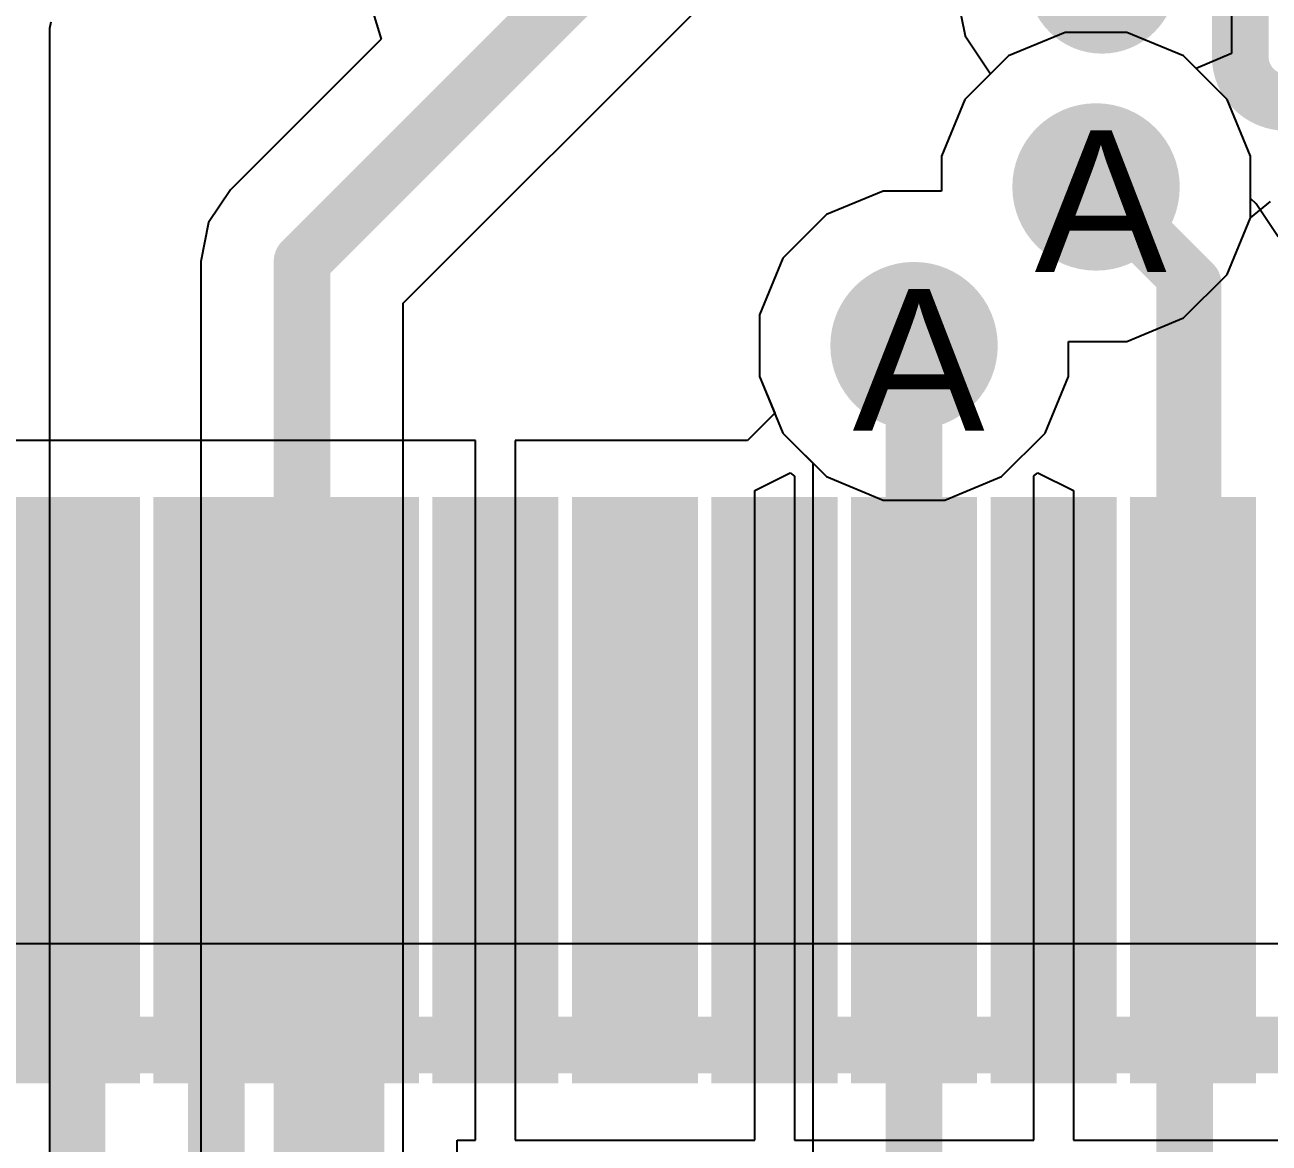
# Model space of a CAD drawing. Header units: inches. Extents: x 0 to 5271, y 0 to 5417.
# Drawn here: x 50.848 to 55.307, y 70.911 to 74.919 of the extents above; entities that cross this region are included whole.
import ezdxf

# ---------------------------------------------------------------- set-up
doc = ezdxf.new("R2010")
doc.units = ezdxf.units.IN
for name, color, linetype in [('Bottom Layer', 5, 'Continuous'), ('Drill Drawing', 1, 'Continuous'), ('L2_GND1', 16, 'Continuous'), ('L3_SIG1', 76, 'Continuous'), ('L4_PWR', 90, 'Continuous'), ('L5_GND2', 156, 'Continuous'), ('L6_SIG2', 130, 'Continuous'), ('L7_GND3', 216, 'Continuous'), ('Top Layer', 1, 'Continuous'), ('Top Paste', 8, 'Continuous'), ('Top Solder', 216, 'Continuous'), ('Via Holes', 16, 'Continuous')]:
    doc.layers.add(name, color=color, linetype=linetype)
doc.styles.add('Arial', font='', dxfattribs={"height": 0.2})
doc.styles.get('Arial').set_extended_font_data('Arial')

# ---------------------------------------------------------------- blocks, each defined once
blk = doc.blocks.new('AS0B826_S78B_7H_23')
at = {"layer": 'Top Layer'}
for points in [[(-23.17503239, 19.13096504), (-22.82503309, 19.13096504), (-22.82503309, 17.13096904), (-23.17503239, 17.13096904)], [(-22.67490639, 19.13096504), (-22.32490709, 19.13096504), (-22.32490709, 17.13096904), (-22.67490639, 17.13096904)], [(-22.17503439, 19.13096504), (-21.82503509, 19.13096504), (-21.82503509, 17.13096904), (-22.17503439, 17.13096904)], [(-21.67516239, 19.13096504), (-21.32516309, 19.13096504), (-21.32516309, 17.13096904), (-21.67516239, 17.13096904)], [(-21.17503639, 19.13096504), (-20.82503709, 19.13096504), (-20.82503709, 17.13096904), (-21.17503639, 17.13096904)], [(-20.67516439, 19.13096504), (-20.32516509, 19.13096504), (-20.32516509, 17.13096904), (-20.67516439, 17.13096904)], [(-20.17503839, 19.13096504), (-19.82503909, 19.13096504), (-19.82503909, 17.13096904), (-20.17503839, 17.13096904)], [(-19.67491239, 19.13096504), (-19.32491309, 19.13096504), (-19.32491309, 17.13096904), (-19.67491239, 17.13096904)], [(-19.17504039, 19.13096504), (-18.82504109, 19.13096504), (-18.82504109, 17.13096904), (-19.17504039, 17.13096904)]]:
    blk.add_hatch(color=1, dxfattribs=at).paths.add_polyline_path(points)
at = {"layer": 'Top Paste'}
for points in [[(-23.17503239, 19.13096504), (-22.82503309, 19.13096504), (-22.82503309, 17.13096904), (-23.17503239, 17.13096904)], [(-22.67490639, 19.13096504), (-22.32490709, 19.13096504), (-22.32490709, 17.13096904), (-22.67490639, 17.13096904)], [(-22.17503439, 19.13096504), (-21.82503509, 19.13096504), (-21.82503509, 17.13096904), (-22.17503439, 17.13096904)], [(-21.67516239, 19.13096504), (-21.32516309, 19.13096504), (-21.32516309, 17.13096904), (-21.67516239, 17.13096904)], [(-21.17503639, 19.13096504), (-20.82503709, 19.13096504), (-20.82503709, 17.13096904), (-21.17503639, 17.13096904)], [(-20.67516439, 19.13096504), (-20.32516509, 19.13096504), (-20.32516509, 17.13096904), (-20.67516439, 17.13096904)], [(-20.17503839, 19.13096504), (-19.82503909, 19.13096504), (-19.82503909, 17.13096904), (-20.17503839, 17.13096904)], [(-19.67491239, 19.13096504), (-19.32491309, 19.13096504), (-19.32491309, 17.13096904), (-19.67491239, 17.13096904)], [(-19.17504039, 19.13096504), (-18.82504109, 19.13096504), (-18.82504109, 17.13096904), (-19.17504039, 17.13096904)]]:
    blk.add_hatch(color=8, dxfattribs=at).paths.add_polyline_path(points)
at = {"layer": 'Top Solder'}
for points in [[(-23.22583239, 19.18176504), (-22.77423309, 19.18176504), (-22.77423309, 17.08016904), (-23.22583239, 17.08016904)], [(-22.72570639, 19.18176504), (-22.27410709, 19.18176504), (-22.27410709, 17.08016904), (-22.72570639, 17.08016904)], [(-22.22583439, 19.18176504), (-21.77423509, 19.18176504), (-21.77423509, 17.08016904), (-22.22583439, 17.08016904)], [(-21.72596239, 19.18176504), (-21.27436309, 19.18176504), (-21.27436309, 17.08016904), (-21.72596239, 17.08016904)], [(-21.22583639, 19.18176504), (-20.77423709, 19.18176504), (-20.77423709, 17.08016904), (-21.22583639, 17.08016904)], [(-20.72596439, 19.18176504), (-20.27436509, 19.18176504), (-20.27436509, 17.08016904), (-20.72596439, 17.08016904)], [(-20.22583839, 19.18176504), (-19.77423909, 19.18176504), (-19.77423909, 17.08016904), (-20.22583839, 17.08016904)], [(-19.72571239, 19.18176504), (-19.27411309, 19.18176504), (-19.27411309, 17.08016904), (-19.72571239, 17.08016904)], [(-19.22584039, 19.18176504), (-18.77424109, 19.18176504), (-18.77424109, 17.08016904), (-19.22584039, 17.08016904)]]:
    blk.add_hatch(color=216, dxfattribs=at).paths.add_polyline_path(points)

msp = doc.modelspace()

# ---------------------------------------------------------------- hatches: boundary and pattern name
at = {"layer": 'Bottom Layer'}
h = msp.add_hatch(color=5, dxfattribs=at)
edge = h.paths.add_edge_path()
edge.add_arc((54.68649971999999, 74.33833747999999), 0.2999994, 0, 360)
h = msp.add_hatch(color=5, dxfattribs=at)
edge = h.paths.add_edge_path()
edge.add_arc((54.03428106, 73.76952988), 0.2999994, 0, 360)
at = {"layer": 'L2_GND1'}
h = msp.add_hatch(color=16, dxfattribs=at)
edge = h.paths.add_edge_path()
edge.add_arc((54.68649971999999, 74.33833747999999), 0.2999994, 0, 360)
h = msp.add_hatch(color=16, dxfattribs=at)
edge = h.paths.add_edge_path()
edge.add_arc((54.03428106, 73.76952988), 0.2999994, 0, 360)
at = {"layer": 'L3_SIG1'}
h = msp.add_hatch(color=76, dxfattribs=at)
edge = h.paths.add_edge_path()
edge.add_arc((54.68649971999999, 74.33833747999999), 0.2999994, 0, 360)
h = msp.add_hatch(color=76, dxfattribs=at)
edge = h.paths.add_edge_path()
edge.add_arc((54.03428106, 73.76952988), 0.2999994, 0, 360)
at = {"layer": 'L4_PWR'}
h = msp.add_hatch(color=90, dxfattribs=at)
edge = h.paths.add_edge_path()
edge.add_arc((54.68649971999999, 74.33833747999999), 0.2999994, 0, 360)
h = msp.add_hatch(color=90, dxfattribs=at)
edge = h.paths.add_edge_path()
edge.add_arc((54.03428106, 73.76952988), 0.2999994, 0, 360)
at = {"layer": 'L5_GND2'}
h = msp.add_hatch(color=156, dxfattribs=at)
edge = h.paths.add_edge_path()
edge.add_arc((54.68649971999999, 74.33833747999999), 0.2999994, 0, 360)
h = msp.add_hatch(color=156, dxfattribs=at)
edge = h.paths.add_edge_path()
edge.add_arc((54.03428106, 73.76952988), 0.2999994, 0, 360)
at = {"layer": 'L6_SIG2'}
h = msp.add_hatch(color=130, dxfattribs=at)
edge = h.paths.add_edge_path()
edge.add_arc((54.68649971999999, 74.33833747999999), 0.2999994, 0, 360)
h = msp.add_hatch(color=130, dxfattribs=at)
edge = h.paths.add_edge_path()
edge.add_arc((54.03428106, 73.76952988), 0.2999994, 0, 360)
at = {"layer": 'L7_GND3'}
h = msp.add_hatch(color=216, dxfattribs=at)
edge = h.paths.add_edge_path()
edge.add_arc((54.68649971999999, 74.33833747999999), 0.2999994, 0, 360)
h = msp.add_hatch(color=216, dxfattribs=at)
edge = h.paths.add_edge_path()
edge.add_arc((54.03428106, 73.76952988), 0.2999994, 0, 360)
at = {"layer": 'Top Layer'}
h = msp.add_hatch(color=1, dxfattribs=at)
edge = h.paths.add_edge_path()
edge.add_arc((54.68649971999999, 74.33833747999999), 0.2999994, 0, 360)
h = msp.add_hatch(color=1, dxfattribs=at)
edge = h.paths.add_edge_path()
edge.add_arc((54.03428106, 73.76952988), 0.2999994, 0, 360)
at = {"layer": 'Via Holes'}
h = msp.add_hatch(color=7, dxfattribs=at)
edge = h.paths.add_edge_path()
edge.add_arc((54.68649971999999, 74.33833747999999), 0.1499997, 0, 360)
h = msp.add_hatch(color=7, dxfattribs=at)
edge = h.paths.add_edge_path()
edge.add_arc((54.03428106, 73.76952988), 0.1499997, 0, 360)

# ---------------------------------------------------------------- linework, layer by layer
at = {"layer": 'Bottom Layer'}
for p, q in [((54.57630182, 74.89233687999999), (54.37268526, 74.80799617999999)), ((54.79669762, 74.89233687999999), (54.57630182, 74.89233687999999)), ((55.00031418, 74.80799617999999), (54.79669762, 74.89233687999999)), ((54.37268526, 74.80799617999999), (54.21684101999999, 74.65215194)), ((55.15615842, 74.65215194), (55.00031418, 74.80799617999999)), ((54.21684101999999, 74.65215194), (54.13250031999999, 74.44853538)), ((55.24049912, 74.44853538), (55.15615842, 74.65215194)), ((54.13250031999999, 74.44853538), (54.13250031999999, 74.32352928)), ((55.24049912, 74.29708534), (55.24049912, 74.44853538)), ((53.92408316, 74.32352928), (53.72046659999999, 74.23918858)), ((54.13250031999999, 74.32352928), (53.92408316, 74.32352928)), ((55.260367, 74.27721745999999), (55.24049912, 74.29708534)), ((53.72046659999999, 74.23918858), (53.56462236, 74.08334434)), ((55.26037461999999, 74.27721238), (55.260367, 74.27721745999999)), ((55.3389673, 74.15958497999999), (55.26037461999999, 74.27721238)), ((53.56462236, 74.08334434), (53.48028166, 73.87972778)), ((53.48028166, 73.87972778), (53.48028166, 73.65933197999999)), ((53.48028166, 73.65933197999999), (53.56462236, 73.45571542)), ((53.56462236, 73.45571542), (53.67171384, 73.34862394)), ((53.67171384, 73.34862394), (53.67171384, 70.18304733999999))]:
    msp.add_line(p, q, dxfattribs=at)
for points in [[(54.68649971999999, 74.33833747999999, 0.2032, 0.2032, 0), (55.00399972, 74.02083748, 0.2032, 0.2032, 0)], [(55.00399972, 69.69547148, 0.2032, 0.2032, 0), (55.00399972, 74.02083748, 0.2032, 0.2032, 0)], [(54.03428106, 69.75607842, 0.2032, 0.2032, 0), (54.03428106, 73.76952988, 0.2032, 0.2032, 0)]]:
    msp.add_lwpolyline(points, format="xyseb", dxfattribs=at)
for points in [[(54.63569972, 74.33833747999999, 0.1016, 0.1016, 1), (54.73729972, 74.33833747999999, 0.1016, 0.1016, 1)], [(54.95319972, 74.02083748, 0.1016, 0.1016, 1), (55.05479972000001, 74.02083748, 0.1016, 0.1016, 1)], [(54.95319972, 74.02083748, 0.1016, 0.1016, 1), (55.05479972000001, 74.02083748, 0.1016, 0.1016, 1)], [(53.98348106, 73.76952988, 0.1016, 0.1016, 1), (54.08508105999999, 73.76952988, 0.1016, 0.1016, 1)]]:
    msp.add_lwpolyline(points, format="xyseb", close=True, dxfattribs=at)
at = {"layer": 'L2_GND1'}
for p, q in [((54.57630182, 74.89233687999999), (54.37268526, 74.80799617999999)), ((54.79669762, 74.89233687999999), (54.57630182, 74.89233687999999)), ((55.00031418, 74.80799617999999), (54.79669762, 74.89233687999999)), ((54.37268526, 74.80799617999999), (54.21684101999999, 74.65215194)), ((55.15615842, 74.65215194), (55.00031418, 74.80799617999999)), ((54.21684101999999, 74.65215194), (54.13250031999999, 74.44853538)), ((55.24049912, 74.44853538), (55.15615842, 74.65215194)), ((54.13250031999999, 74.44853538), (54.13250031999999, 74.32352928)), ((55.24049912, 74.22813958), (55.24049912, 74.44853538)), ((53.92408316, 74.32352928), (53.72046659999999, 74.23918858)), ((54.13250031999999, 74.32352928), (53.92408316, 74.32352928)), ((53.72046659999999, 74.23918858), (53.56462236, 74.08334434)), ((55.15615842, 74.02452301999999), (55.24049912, 74.22813958)), ((53.56462236, 74.08334434), (53.48028166, 73.87972778)), ((55.00031418, 73.86867878), (55.15615842, 74.02452301999999)), ((53.48028166, 73.87972778), (53.48028166, 73.65933197999999)), ((54.79669762, 73.78433808), (55.00031418, 73.86867878)), ((54.58828046, 73.65933197999999), (54.58828046, 73.78433808)), ((54.58828046, 73.78433808), (54.79669762, 73.78433808)), ((53.48028166, 73.65933197999999), (53.56462236, 73.45571542)), ((54.50393975999999, 73.45571542), (54.58828046, 73.65933197999999)), ((53.56462236, 73.45571542), (53.72046659999999, 73.29987118)), ((54.34809552, 73.29987118), (54.50393975999999, 73.45571542)), ((53.72046659999999, 73.29987118), (53.92408316, 73.21553048)), ((54.14447895999999, 73.21553048), (54.34809552, 73.29987118)), ((53.92408316, 73.21553048), (54.14447895999999, 73.21553048))]:
    msp.add_line(p, q, dxfattribs=at)
at = {"layer": 'L3_SIG1'}
for p, q in [((54.57630182, 74.89233687999999), (54.37268526, 74.80799617999999)), ((54.79669762, 74.89233687999999), (54.57630182, 74.89233687999999)), ((55.00031418, 74.80799617999999), (54.79669762, 74.89233687999999)), ((54.37268526, 74.80799617999999), (54.21684101999999, 74.65215194)), ((55.15615842, 74.65215194), (55.00031418, 74.80799617999999)), ((54.21684101999999, 74.65215194), (54.13250031999999, 74.44853538)), ((55.24049912, 74.44853538), (55.15615842, 74.65215194)), ((54.13250031999999, 74.44853538), (54.13250031999999, 74.32352928)), ((55.24049912, 74.22813958), (55.24049912, 74.44853538)), ((53.92408316, 74.32352928), (53.72046659999999, 74.23918858)), ((54.13250031999999, 74.32352928), (53.92408316, 74.32352928)), ((53.72046659999999, 74.23918858), (53.56462236, 74.08334434)), ((55.15615842, 74.02452301999999), (55.24049912, 74.22813958)), ((53.56462236, 74.08334434), (53.48028166, 73.87972778)), ((55.00031418, 73.86867878), (55.15615842, 74.02452301999999)), ((53.48028166, 73.87972778), (53.48028166, 73.65933197999999)), ((54.79669762, 73.78433808), (55.00031418, 73.86867878)), ((54.58828046, 73.65933197999999), (54.58828046, 73.78433808)), ((54.58828046, 73.78433808), (54.79669762, 73.78433808)), ((53.48028166, 73.65933197999999), (53.56462236, 73.45571542)), ((54.50393975999999, 73.45571542), (54.58828046, 73.65933197999999)), ((53.56462236, 73.45571542), (53.72046659999999, 73.29987118)), ((54.34809552, 73.29987118), (54.50393975999999, 73.45571542)), ((53.72046659999999, 73.29987118), (53.92408316, 73.21553048)), ((54.14447895999999, 73.21553048), (54.34809552, 73.29987118)), ((53.92408316, 73.21553048), (54.14447895999999, 73.21553048)), ((59.40180144, 71.6253457), (46.7498938, 71.6253457))]:
    msp.add_line(p, q, dxfattribs=at)
msp.add_lwpolyline([(16.68106392, 71.26277848, 0.2032, 0.2032, 0), (59.55198401999999, 71.26277848, 0.2032, 0.2032, 0)], format="xyseb", dxfattribs=at)
at = {"layer": 'L4_PWR'}
for p, q in [((50.93743686000001, 74.90697743999999), (50.94212062, 74.93052578)), ((50.93743686000001, 66.9036), (50.93743686000001, 74.90697743999999)), ((54.57630182, 74.89233687999999), (54.37268526, 74.80799617999999)), ((54.79669762, 74.89233687999999), (54.57630182, 74.89233687999999)), ((55.00031418, 74.80799617999999), (54.79669762, 74.89233687999999)), ((54.37268526, 74.80799617999999), (54.21684101999999, 74.65215194)), ((55.15615842, 74.65215194), (55.00031418, 74.80799617999999)), ((54.21684101999999, 74.65215194), (54.13250031999999, 74.44853538)), ((55.24049912, 74.44853538), (55.15615842, 74.65215194)), ((54.13250031999999, 74.44853538), (54.13250031999999, 74.32352928)), ((55.24049912, 74.22813958), (55.24049912, 74.44853538)), ((53.92408316, 74.32352928), (53.72046659999999, 74.23918858)), ((54.13250031999999, 74.32352928), (53.92408316, 74.32352928)), ((53.72046659999999, 74.23918858), (53.56462236, 74.08334434)), ((55.15615842, 74.02452301999999), (55.24049912, 74.22813958)), ((53.56462236, 74.08334434), (53.48028166, 73.87972778)), ((55.00031418, 73.86867878), (55.15615842, 74.02452301999999)), ((53.48028166, 73.87972778), (53.48028166, 73.65933197999999)), ((54.79669762, 73.78433808), (55.00031418, 73.86867878)), ((54.58828046, 73.65933197999999), (54.58828046, 73.78433808)), ((54.58828046, 73.78433808), (54.79669762, 73.78433808)), ((53.48028166, 73.65933197999999), (53.56462236, 73.45571542)), ((54.50393975999999, 73.45571542), (54.58828046, 73.65933197999999)), ((53.56462236, 73.45571542), (53.72046659999999, 73.29987118)), ((54.34809552, 73.29987118), (54.50393975999999, 73.45571542)), ((53.72046659999999, 73.29987118), (53.92408316, 73.21553048)), ((54.14447895999999, 73.21553048), (54.34809552, 73.29987118)), ((53.92408316, 73.21553048), (54.14447895999999, 73.21553048))]:
    msp.add_line(p, q, dxfattribs=at)
at = {"layer": 'L5_GND2'}
for p, q in [((54.57630182, 74.89233687999999), (54.37268526, 74.80799617999999)), ((54.79669762, 74.89233687999999), (54.57630182, 74.89233687999999)), ((55.00031418, 74.80799617999999), (54.79669762, 74.89233687999999)), ((54.37268526, 74.80799617999999), (54.21684101999999, 74.65215194)), ((55.15615842, 74.65215194), (55.00031418, 74.80799617999999)), ((54.21684101999999, 74.65215194), (54.13250031999999, 74.44853538)), ((55.24049912, 74.44853538), (55.15615842, 74.65215194)), ((54.13250031999999, 74.44853538), (54.13250031999999, 74.32352928)), ((55.24049912, 74.22813958), (55.24049912, 74.44853538)), ((53.92408316, 74.32352928), (53.72046659999999, 74.23918858)), ((54.13250031999999, 74.32352928), (53.92408316, 74.32352928)), ((53.72046659999999, 74.23918858), (53.56462236, 74.08334434)), ((55.15615842, 74.02452301999999), (55.24049912, 74.22813958)), ((53.56462236, 74.08334434), (53.48028166, 73.87972778)), ((55.00031418, 73.86867878), (55.15615842, 74.02452301999999)), ((53.48028166, 73.87972778), (53.48028166, 73.65933197999999)), ((54.79669762, 73.78433808), (55.00031418, 73.86867878)), ((54.58828046, 73.65933197999999), (54.58828046, 73.78433808)), ((54.58828046, 73.78433808), (54.79669762, 73.78433808)), ((53.48028166, 73.65933197999999), (53.56462236, 73.45571542)), ((54.50393975999999, 73.45571542), (54.58828046, 73.65933197999999)), ((53.56462236, 73.45571542), (53.72046659999999, 73.29987118)), ((54.34809552, 73.29987118), (54.50393975999999, 73.45571542)), ((53.72046659999999, 73.29987118), (53.92408316, 73.21553048)), ((54.14447895999999, 73.21553048), (54.34809552, 73.29987118)), ((53.92408316, 73.21553048), (54.14447895999999, 73.21553048))]:
    msp.add_line(p, q, dxfattribs=at)
at = {"layer": 'L6_SIG2'}
for p, q in [((54.17683348, 75.08283687999999), (54.21724488, 74.8796699)), ((52.08325371999999, 75.00580122), (52.12533135999999, 74.86827292)), ((52.20396722, 73.92140918), (53.26816372, 74.98560567999999)), ((52.12533135999999, 74.86827292), (51.5850251, 74.32796665999999)), ((54.21724488, 74.8796699), (54.30821498, 74.7435259)), ((54.30821498, 74.7435259), (54.21684101999999, 74.65215194)), ((54.21684101999999, 74.65215194), (54.13250031999999, 74.44853538)), ((54.13250031999999, 74.44853538), (54.13250031999999, 74.32352928)), ((51.5850251, 74.32796665999999), (51.50643242, 74.21033926)), ((53.92408316, 74.32352928), (53.72046659999999, 74.23918858)), ((54.13250031999999, 74.32352928), (53.92408316, 74.32352928)), ((55.24049912, 74.22813704), (55.31174866, 74.28661292)), ((53.72046659999999, 74.23918858), (53.56462236, 74.08334434)), ((51.50643242, 74.21033926), (51.47883023999999, 74.07159175999999)), ((55.15615842, 74.02452301999999), (55.24049912, 74.22813704)), ((51.47883023999999, 74.07159175999999), (51.47883278, 74.07157906)), ((51.47883278, 74.07157906), (51.47883278, 68.05837543999999)), ((53.56462236, 74.08334434), (53.48028166, 73.87972778)), ((55.00031418, 73.86867878), (55.15615842, 74.02452301999999)), ((52.20396722, 68.20854532), (52.20396722, 73.92140918)), ((53.48028166, 73.87972778), (53.48028166, 73.65933197999999)), ((54.79669762, 73.78433808), (55.00031418, 73.86867878)), ((54.58828046, 73.65933197999999), (54.58828046, 73.78433808)), ((54.58828046, 73.78433808), (54.79669762, 73.78433808)), ((53.48028166, 73.65933197999999), (53.56462236, 73.45571542)), ((54.50393975999999, 73.45571542), (54.58828046, 73.65933197999999)), ((53.56462236, 73.45571542), (53.72046659999999, 73.29987118)), ((54.34809552, 73.29987118), (54.50393975999999, 73.45571542)), ((53.72046659999999, 73.29987118), (53.92408316, 73.21553048)), ((54.14447895999999, 73.21553048), (54.34809552, 73.29987118)), ((53.92408316, 73.21553048), (54.14447895999999, 73.21553048))]:
    msp.add_line(p, q, dxfattribs=at)
for points in [[(55.20303412, 74.80629692, 0.2032, 0.2032, 0), (55.20303412, 76.96510388, 0.2032, 0.2032, 0)], [(51.84139999999999, 74.07159175999999, 0.2032, 0.2032, 0), (53.30941332, 75.53960507999999, 0.2032, 0.2032, 0)], [(54.87283411999999, 75.08283687999999, 0.2032, 0.2032, -0.9999999999999999), (54.54263412, 75.08283687999999, 0.2032, 0.2032, 0)], [(55.53323412, 74.80629692, 0.2032, 0.2032, -0.9999999999999999), (55.20303412, 74.80629692, 0.2032, 0.2032, 0)], [(51.84139999999999, 68.05836273999999, 0.2032, 0.2032, 0), (51.84139999999999, 74.07159175999999, 0.2032, 0.2032, 0)]]:
    msp.add_lwpolyline(points, format="xyseb", dxfattribs=at)
for points in [[(55.15223412, 74.80629692, 0.1016, 0.1016, 1), (55.25383411999999, 74.80629692, 0.1016, 0.1016, 1)], [(55.15223412, 74.80629692, 0.1016, 0.1016, 1), (55.25383411999999, 74.80629692, 0.1016, 0.1016, 1)], [(51.7906, 74.07159175999999, 0.1016, 0.1016, 1), (51.8922, 74.07159175999999, 0.1016, 0.1016, 1)], [(51.7906, 74.07159175999999, 0.1016, 0.1016, 1), (51.8922, 74.07159175999999, 0.1016, 0.1016, 1)]]:
    msp.add_lwpolyline(points, format="xyseb", close=True, dxfattribs=at)
at = {"layer": 'L7_GND3'}
for p, q in [((54.57630182, 74.89233687999999), (54.37268526, 74.80799617999999)), ((54.79669762, 74.89233687999999), (54.57630182, 74.89233687999999)), ((55.00031418, 74.80799617999999), (54.79669762, 74.89233687999999)), ((54.37268526, 74.80799617999999), (54.21684101999999, 74.65215194)), ((55.15615842, 74.65215194), (55.00031418, 74.80799617999999)), ((54.21684101999999, 74.65215194), (54.13250031999999, 74.44853538)), ((55.24049912, 74.44853538), (55.15615842, 74.65215194)), ((54.13250031999999, 74.44853538), (54.13250031999999, 74.32352928)), ((55.24049912, 74.22813958), (55.24049912, 74.44853538)), ((53.92408316, 74.32352928), (53.72046659999999, 74.23918858)), ((54.13250031999999, 74.32352928), (53.92408316, 74.32352928)), ((53.72046659999999, 74.23918858), (53.56462236, 74.08334434)), ((55.15615842, 74.02452301999999), (55.24049912, 74.22813958)), ((53.56462236, 74.08334434), (53.48028166, 73.87972778)), ((55.00031418, 73.86867878), (55.15615842, 74.02452301999999)), ((53.48028166, 73.87972778), (53.48028166, 73.65933197999999)), ((54.79669762, 73.78433808), (55.00031418, 73.86867878)), ((54.58828046, 73.65933197999999), (54.58828046, 73.78433808)), ((54.58828046, 73.78433808), (54.79669762, 73.78433808)), ((53.48028166, 73.65933197999999), (53.56462236, 73.45571542)), ((54.50393975999999, 73.45571542), (54.58828046, 73.65933197999999)), ((53.56462236, 73.45571542), (53.72046659999999, 73.29987118)), ((54.34809552, 73.29987118), (54.50393975999999, 73.45571542)), ((53.72046659999999, 73.29987118), (53.92408316, 73.21553048)), ((54.14447895999999, 73.21553048), (54.34809552, 73.29987118)), ((53.92408316, 73.21553048), (54.14447895999999, 73.21553048))]:
    msp.add_line(p, q, dxfattribs=at)
at = {"layer": 'Top Layer'}
for p, q in [((55.17188609999999, 75.8015121), (55.17188609999999, 74.8160302)), ((54.57630182, 74.89233687999999), (54.37268526, 74.80799617999999)), ((54.79669762, 74.89233687999999), (54.57630182, 74.89233687999999)), ((55.00031418, 74.80799617999999), (54.79669762, 74.89233687999999)), ((55.17188609999999, 74.8160302), (55.04488609999999, 74.76342426)), ((54.37268526, 74.80799617999999), (54.21684101999999, 74.65215194)), ((55.04488609999999, 74.76342426), (55.00031418, 74.80799617999999)), ((54.21684101999999, 74.65215194), (54.13250031999999, 74.44853538)), ((54.13250031999999, 74.44853538), (54.13250031999999, 74.32352928)), ((53.92408316, 74.32352928), (53.72046659999999, 74.23918858)), ((54.13250031999999, 74.32352928), (53.92408316, 74.32352928)), ((53.72046659999999, 74.23918858), (53.56462236, 74.08334434)), ((53.56462236, 74.08334434), (53.48028166, 73.87972778)), ((53.48028166, 73.87972778), (53.48028166, 73.65933197999999)), ((53.48028166, 73.65933197999999), (53.53498055999999, 73.52727992)), ((53.53498055999999, 73.52727992), (53.43782555999999, 73.42995982)), ((52.46333169999999, 73.42995474), (50.10546494, 73.42995474)), ((52.46333169999999, 70.92195874), (52.46333169999999, 73.42995474)), ((53.35243584, 73.42995474), (52.60533294, 73.42995474)), ((52.60533294, 73.42995474), (52.60533294, 70.92195874)), ((53.43782555999999, 73.42995982), (53.35243584, 73.42995474)), ((53.4633297, 73.25022688), (53.59025857999999, 73.313544)), ((53.59025857999999, 73.313544), (53.59033224, 73.313544)), ((53.59033224, 73.313544), (53.60533093999999, 73.30223846)), ((53.60533093999999, 73.30223846), (53.60533093999999, 70.92195874)), ((54.4633277, 73.3024315), (54.47832894, 73.31373958)), ((54.4633277, 70.92195874), (54.4633277, 73.3024315)), ((54.47832894, 73.31373958), (54.60532893999999, 73.25043769999999)), ((53.4633297, 70.92195874), (53.4633297, 73.25022688)), ((54.60532893999999, 73.25043769999999), (54.60532893999999, 70.92195874)), ((52.39690054, 67.40115806), (52.39690054, 70.92195874)), ((52.39690054, 70.92195874), (52.46333169999999, 70.92195874)), ((52.60533294, 70.92195874), (53.4633297, 70.92195874)), ((53.60533093999999, 70.92195874), (54.4633277, 70.92195874)), ((54.60532893999999, 70.92195874), (56.9634497, 70.92195874))]:
    msp.add_line(p, q, dxfattribs=at)
for points in [[(54.68649971999999, 74.33833747999999, 0.2032, 0.2032, 0), (55.03427906, 73.99055813999999, 0.2032, 0.2032, 0)], [(55.03427906, 71.52609774, 0.2032, 0.2032, 0), (55.03427906, 73.99055813999999, 0.2032, 0.2032, 0)], [(54.03428106, 71.52609774, 0.2032, 0.2032, 0), (54.03428106, 73.76952988, 0.2032, 0.2032, 0)], [(51.03433531999999, 65.63933532, 0.2032, 0.2032, 0), (51.03433531999999, 72.17595674, 0.2032, 0.2032, 0)], [(51.53446132, 66.39773868, 0.2032, 0.2032, 0), (51.53446132, 72.17595674, 0.2032, 0.2032, 0)], [(52.03433332, 67.25097548, 0.2032, 0.2032, 0), (52.03433332, 72.17595674, 0.2032, 0.2032, 0)], [(54.03428106, 71.52609774, 0.2032, 0.2032, 0), (54.03432932, 71.52604948, 0.2032, 0.2032, 0)], [(55.03427906, 71.52609774, 0.2032, 0.2032, 0), (55.03432732, 71.52604948, 0.2032, 0.2032, 0)]]:
    msp.add_lwpolyline(points, format="xyseb", dxfattribs=at)
for points in [[(54.63569972, 74.33833747999999, 0.1016, 0.1016, 1), (54.73729972, 74.33833747999999, 0.1016, 0.1016, 1)], [(54.98347906, 73.99055813999999, 0.1016, 0.1016, 1), (55.08507906, 73.99055813999999, 0.1016, 0.1016, 1)], [(54.98347906, 73.99055813999999, 0.1016, 0.1016, 1), (55.08507906, 73.99055813999999, 0.1016, 0.1016, 1)], [(53.98348106, 73.76952988, 0.1016, 0.1016, 1), (54.08508105999999, 73.76952988, 0.1016, 0.1016, 1)], [(50.98353532, 72.17595674, 0.1016, 0.1016, 1), (51.08513532, 72.17595674, 0.1016, 0.1016, 1)], [(51.48366132, 72.17595674, 0.1016, 0.1016, 1), (51.58526131999999, 72.17595674, 0.1016, 0.1016, 1)], [(51.98353332, 72.17595674, 0.1016, 0.1016, 1), (52.08513332, 72.17595674, 0.1016, 0.1016, 1)], [(53.98348106, 71.52609774, 0.1016, 0.1016, 1), (54.08508105999999, 71.52609774, 0.1016, 0.1016, 1)], [(53.98348106, 71.52609774, 0.1016, 0.1016, 1), (54.08508105999999, 71.52609774, 0.1016, 0.1016, 1)], [(53.98352932, 71.52604948, 0.1016, 0.1016, 1), (54.08512931999999, 71.52604948, 0.1016, 0.1016, 1)], [(54.98347906, 71.52609774, 0.1016, 0.1016, 1), (55.08507906, 71.52609774, 0.1016, 0.1016, 1)], [(54.98347906, 71.52609774, 0.1016, 0.1016, 1), (55.08507906, 71.52609774, 0.1016, 0.1016, 1)], [(54.98352732, 71.52604948, 0.1016, 0.1016, 1), (55.08512732, 71.52604948, 0.1016, 0.1016, 1)]]:
    msp.add_lwpolyline(points, format="xyseb", close=True, dxfattribs=at)

# ---------------------------------------------------------------- block references
msp.add_blockref('AS0B826_S78B_7H_23', (74.03436806, 54.0449897))

# ---------------------------------------------------------------- texts
at = {"layer": 'Drill Drawing', "style": 'Arial'}
for p in [(54.46642142, 74.0336213), (53.81420275999999, 73.4648137)]:
    msp.add_text('A', height=0.508, dxfattribs=at).set_placement(p)

doc.saveas('drawing.dxf')
